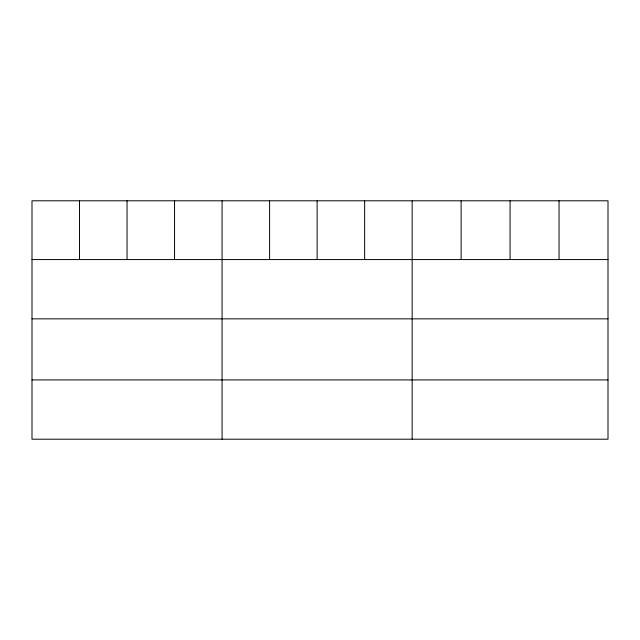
<?xml version="1.0" encoding="UTF-8"?>
<svg xmlns="http://www.w3.org/2000/svg" width="640" height="640" viewBox="0 0 640 640"><rect width="100%" height="100%" fill="white"/><g stroke="black" fill="none" stroke-linecap="round" stroke-linejoin="round"><path stroke-width="0.96" d="M608 259.568L608 439.208L32 439.208L32 200.792L608 200.792L608 259.568L32 259.568M32 318.848L608 318.848M32 379.928L608 379.928M559.04 200.792L559.04 259.568M510.08 200.792L510.08 259.568M461.12 200.792L461.12 259.568M412.16 200.792L412.16 439.208M364.64 200.792L364.64 259.568M317.12 200.792L317.12 259.568M269.6 200.792L269.6 259.568M222.08 200.792L222.08 439.208M174.56 200.792L174.56 259.568M127.04 200.792L127.04 259.568M79.52 200.792L79.52 259.568"/></g></svg>
